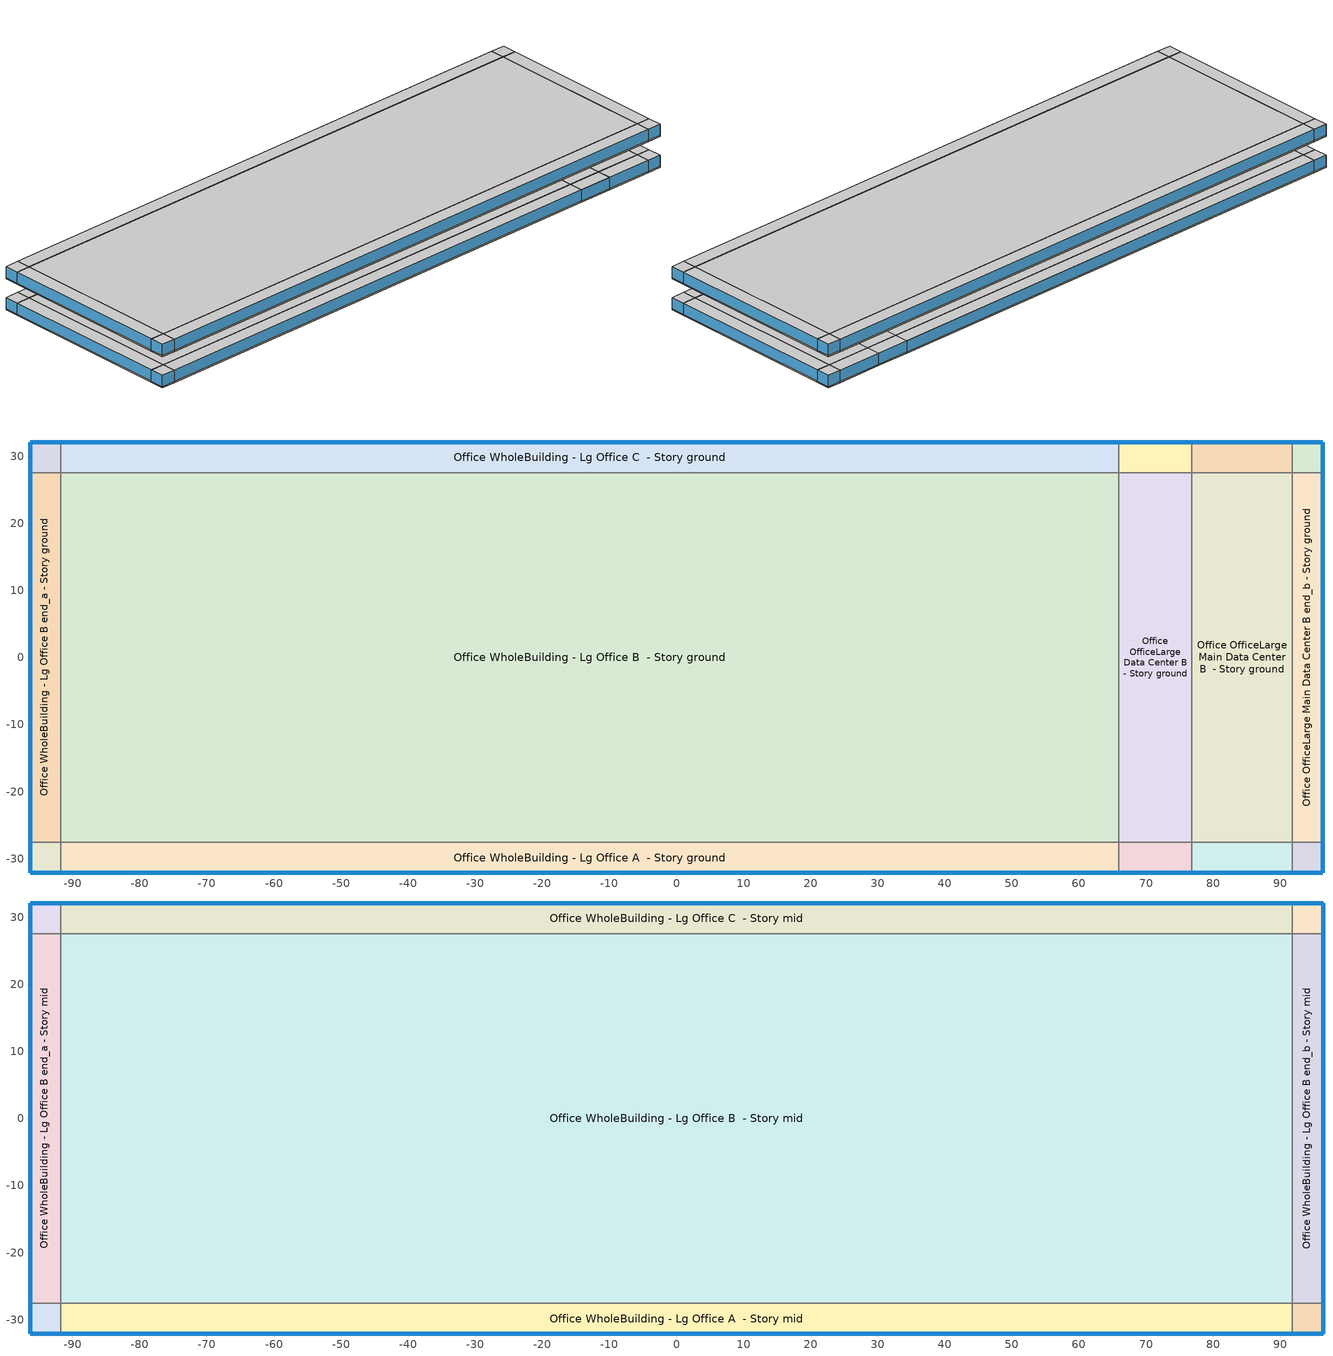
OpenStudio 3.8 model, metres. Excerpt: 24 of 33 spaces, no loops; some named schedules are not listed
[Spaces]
Office WholeBuilding - Lg Office A end_a - Story ground
 floor ground (Foundation F 1.26W/m*K Perim 9.14m Area 20.9m2): -96.39,-32.13 -96.39,-27.56 -91.81,-27.56 -91.81,-32.13 z0
 wall outside: -96.39,-27.56 -96.39,-32.13 -91.81,-32.13 z0:3.96
 wall to Office WholeBuilding - Lg Office B end_a - Story ground: -91.81,-27.56 -96.39,-27.56 z0:3.96
 wall to Office WholeBuilding - Lg Office A  - Story ground: -91.81,-32.13 -91.81,-27.56 z0:3.96
 window: -96.39,-27.58 -96.39,-32.1 / -96.36,-32.13 -91.84,-32.13 z0.41:3.94
 ceiling adiabatic (Typical Interior Ceiling): -91.81,-32.13 -91.81,-27.56 -96.39,-27.56 -96.39,-32.13 z3.96
Office WholeBuilding - Lg Office B end_a - Story ground
 floor ground (Foundation F 1.26W/m*K Perim 55.11m Area 251.98m2): -96.39,-27.56 -96.39,27.56 -91.81,27.56 -91.81,-27.56 z0
 wall outside: -96.39,27.56 -96.39,-27.56 z0:3.96
 wall to Office WholeBuilding - Lg Office C end_a - Story ground: -91.81,27.56 -96.39,27.56 z0:3.96
 wall to Office WholeBuilding - Lg Office B  - Story ground: -91.81,-27.56 -91.81,27.56 z0:3.96
 window: -96.39,27.53 -96.39,-27.53 z0.45:3.94
 ceiling adiabatic (Typical Interior Ceiling): -91.81,-27.56 -91.81,27.56 -96.39,27.56 -96.39,-27.56 z3.96
Office WholeBuilding - Lg Office C end_a - Story ground
 floor ground (Foundation F 1.26W/m*K Perim 9.14m Area 20.9m2): -96.39,27.56 -96.39,32.13 -91.81,32.13 -91.81,27.56 z0
 wall outside: -91.81,32.13 -96.39,32.13 -96.39,27.56 z0:3.96
 wall to Office WholeBuilding - Lg Office C  - Story ground: -91.81,27.56 -91.81,32.13 z0:3.96
 window: -96.39,32.1 -96.39,27.58 / -91.84,32.13 -96.36,32.13 z0.41:3.94
 ceiling adiabatic (Typical Interior Ceiling): -91.81,27.56 -91.81,32.13 -96.39,32.13 -96.39,27.56 z3.96
Office WholeBuilding - Lg Office A  - Story ground
 floor ground (Foundation F 1.26W/m*K Perim 157.78m Area 721.37m2): -91.81,-32.13 -91.81,-27.56 65.97,-27.56 65.97,-32.13 z0
 wall outside: -91.81,-32.13 65.97,-32.13 z0:3.96
 wall to Office WholeBuilding - Lg Office B  - Story ground: 65.97,-27.56 -91.81,-27.56 z0:3.96
 wall to Office OfficeLarge Data Center A  - Story ground: 65.97,-32.13 65.97,-27.56 z0:3.96
 window: -91.79,-32.13 65.94,-32.13 z0.45:3.94
 ceiling adiabatic (Typical Interior Ceiling): 65.97,-32.13 65.97,-27.56 -91.81,-27.56 -91.81,-32.13 z3.96
Office WholeBuilding - Lg Office B  - Story ground
 floor ground (Foundation F 1.26W/m*K Perim 0.0m Area 8695.86m2): -91.81,-27.56 -91.81,27.56 65.97,27.56 65.97,-27.56 z0
 wall to Office WholeBuilding - Lg Office C  - Story ground: 65.97,27.56 -91.81,27.56 z0:3.96
 wall to Office OfficeLarge Data Center B  - Story ground: 65.97,-27.56 65.97,27.56 z0:3.96
 ceiling adiabatic (Typical Interior Ceiling): 65.97,-27.56 65.97,27.56 -91.81,27.56 -91.81,-27.56 z3.96
Office WholeBuilding - Lg Office C  - Story ground
 floor ground (Foundation F 1.26W/m*K Perim 157.78m Area 721.37m2): -91.81,27.56 -91.81,32.13 65.97,32.13 65.97,27.56 z0
 wall outside: 65.97,32.13 -91.81,32.13 z0:3.96
 wall to Office OfficeLarge Data Center C  - Story ground: 65.97,27.56 65.97,32.13 z0:3.96
 window: 65.94,32.13 -91.79,32.13 z0.45:3.94
 ceiling adiabatic (Typical Interior Ceiling): 65.97,27.56 65.97,32.13 -91.81,32.13 -91.81,27.56 z3.96
Office OfficeLarge Data Center A  - Story ground
 floor ground (Foundation F 1.26W/m*K Perim 10.87m Area 49.71m2): 65.97,-32.13 65.97,-27.56 76.84,-27.56 76.84,-32.13 z0
 wall outside: 65.97,-32.13 76.84,-32.13 z0:3.96
 wall to Office OfficeLarge Data Center B  - Story ground: 76.84,-27.56 65.97,-27.56 z0:3.96
 wall to Office OfficeLarge Main Data Center A  - Story ground: 76.84,-32.13 76.84,-27.56 z0:3.96
 window: 65.99,-32.13 76.81,-32.13 z0.43:3.94
 ceiling adiabatic (Typical Interior Ceiling): 76.84,-32.13 76.84,-27.56 65.97,-27.56 65.97,-32.13 z3.96
Office OfficeLarge Data Center B  - Story ground
 floor ground (Foundation F 1.26W/m*K Perim 0.0m Area 599.21m2): 65.97,-27.56 65.97,27.56 76.84,27.56 76.84,-27.56 z0
 wall to Office OfficeLarge Data Center C  - Story ground: 76.84,27.56 65.97,27.56 z0:3.96
 wall to Office OfficeLarge Main Data Center B  - Story ground: 76.84,-27.56 76.84,27.56 z0:3.96
 ceiling adiabatic (Typical Interior Ceiling): 76.84,-27.56 76.84,27.56 65.97,27.56 65.97,-27.56 z3.96
Office OfficeLarge Data Center C  - Story ground
 floor ground (Foundation F 1.26W/m*K Perim 10.87m Area 49.71m2): 65.97,27.56 65.97,32.13 76.84,32.13 76.84,27.56 z0
 wall outside: 76.84,32.13 65.97,32.13 z0:3.96
 wall to Office OfficeLarge Main Data Center C  - Story ground: 76.84,27.56 76.84,32.13 z0:3.96
 window: 76.81,32.13 65.99,32.13 z0.43:3.94
 ceiling adiabatic (Typical Interior Ceiling): 76.84,27.56 76.84,32.13 65.97,32.13 65.97,27.56 z3.96
Office OfficeLarge Main Data Center A  - Story ground
 floor ground (Foundation F 1.26W/m*K Perim 14.98m Area 68.47m2): 76.84,-32.13 76.84,-27.56 91.81,-27.56 91.81,-32.13 z0
 wall outside: 76.84,-32.13 91.81,-32.13 z0:3.96
 wall to Office OfficeLarge Main Data Center B  - Story ground: 91.81,-27.56 76.84,-27.56 z0:3.96
 wall to Office OfficeLarge Main Data Center A end_b - Story ground: 91.81,-32.13 91.81,-27.56 z0:3.96
 window: 76.86,-32.13 91.79,-32.13 z0.44:3.94
 ceiling adiabatic (Typical Interior Ceiling): 91.81,-32.13 91.81,-27.56 76.84,-27.56 76.84,-32.13 z3.96
Office OfficeLarge Main Data Center B  - Story ground
 floor ground (Foundation F 1.26W/m*K Perim 0.0m Area 825.33m2): 76.84,-27.56 76.84,27.56 91.81,27.56 91.81,-27.56 z0
 wall to Office OfficeLarge Main Data Center C  - Story ground: 91.81,27.56 76.84,27.56 z0:3.96
 wall to Office OfficeLarge Main Data Center B end_b - Story ground: 91.81,-27.56 91.81,27.56 z0:3.96
 ceiling adiabatic (Typical Interior Ceiling): 91.81,-27.56 91.81,27.56 76.84,27.56 76.84,-27.56 z3.96
Office OfficeLarge Main Data Center C  - Story ground
 floor ground (Foundation F 1.26W/m*K Perim 14.98m Area 68.47m2): 76.84,27.56 76.84,32.13 91.81,32.13 91.81,27.56 z0
 wall outside: 91.81,32.13 76.84,32.13 z0:3.96
 wall to Office OfficeLarge Main Data Center C end_b - Story ground: 91.81,27.56 91.81,32.13 z0:3.96
 window: 91.79,32.13 76.86,32.13 z0.44:3.94
 ceiling adiabatic (Typical Interior Ceiling): 91.81,27.56 91.81,32.13 76.84,32.13 76.84,27.56 z3.96
Office OfficeLarge Main Data Center A end_b - Story ground
 floor ground (Foundation F 1.26W/m*K Perim 9.14m Area 20.9m2): 91.81,-32.13 91.81,-27.56 96.39,-27.56 96.39,-32.13 z0
 wall outside: 91.81,-32.13 96.39,-32.13 96.39,-27.56 z0:3.96
 wall to Office OfficeLarge Main Data Center B end_b - Story ground: 96.39,-27.56 91.81,-27.56 z0:3.96
 window: 91.84,-32.13 96.36,-32.13 / 96.39,-32.1 96.39,-27.58 z0.41:3.94
 ceiling adiabatic (Typical Interior Ceiling): 96.39,-32.13 96.39,-27.56 91.81,-27.56 91.81,-32.13 z3.96
Office OfficeLarge Main Data Center B end_b - Story ground
 floor ground (Foundation F 1.26W/m*K Perim 55.11m Area 251.98m2): 91.81,-27.56 91.81,27.56 96.39,27.56 96.39,-27.56 z0
 wall outside: 96.39,-27.56 96.39,27.56 z0:3.96
 wall to Office OfficeLarge Main Data Center C end_b - Story ground: 96.39,27.56 91.81,27.56 z0:3.96
 window: 96.39,-27.53 96.39,27.53 z0.45:3.94
 ceiling adiabatic (Typical Interior Ceiling): 96.39,-27.56 96.39,27.56 91.81,27.56 91.81,-27.56 z3.96
Office OfficeLarge Main Data Center C end_b - Story ground
 floor ground (Foundation F 1.26W/m*K Perim 9.14m Area 20.9m2): 91.81,27.56 91.81,32.13 96.39,32.13 96.39,27.56 z0
 wall outside: 96.39,27.56 96.39,32.13 91.81,32.13 z0:3.96
 window: 96.36,32.13 91.84,32.13 / 96.39,27.58 96.39,32.1 z0.41:3.94
 ceiling adiabatic (Typical Interior Ceiling): 96.39,27.56 96.39,32.13 91.81,32.13 91.81,27.56 z3.96
Office WholeBuilding - Lg Office A end_a - Story mid
 floor adiabatic (Typical Interior Floor): -96.39,-32.13 -96.39,-27.56 -91.81,-27.56 -91.81,-32.13 z9.91
 wall outside: -96.39,-27.56 -96.39,-32.13 -91.81,-32.13 z9.91:13.87
 wall to Office WholeBuilding - Lg Office B end_a - Story mid: -91.81,-27.56 -96.39,-27.56 z9.91:13.87
 wall to Office WholeBuilding - Lg Office A  - Story mid: -91.81,-32.13 -91.81,-27.56 z9.91:13.87
 window: -96.39,-27.58 -96.39,-32.1 / -96.36,-32.13 -91.84,-32.13 z10.32:13.84
 ceiling adiabatic (Typical Interior Ceiling): -91.81,-32.13 -91.81,-27.56 -96.39,-27.56 -96.39,-32.13 z13.87
Office WholeBuilding - Lg Office B end_a - Story mid
 floor adiabatic (Typical Interior Floor): -96.39,-27.56 -96.39,27.56 -91.81,27.56 -91.81,-27.56 z9.91
 wall outside: -96.39,27.56 -96.39,-27.56 z9.91:13.87
 wall to Office WholeBuilding - Lg Office C end_a - Story mid: -91.81,27.56 -96.39,27.56 z9.91:13.87
 wall to Office WholeBuilding - Lg Office B  - Story mid: -91.81,-27.56 -91.81,27.56 z9.91:13.87
 window: -96.39,27.53 -96.39,-27.53 z10.35:13.84
 ceiling adiabatic (Typical Interior Ceiling): -91.81,-27.56 -91.81,27.56 -96.39,27.56 -96.39,-27.56 z13.87
Office WholeBuilding - Lg Office C end_a - Story mid
 floor adiabatic (Typical Interior Floor): -96.39,27.56 -96.39,32.13 -91.81,32.13 -91.81,27.56 z9.91
 wall outside: -91.81,32.13 -96.39,32.13 -96.39,27.56 z9.91:13.87
 wall to Office WholeBuilding - Lg Office C  - Story mid: -91.81,27.56 -91.81,32.13 z9.91:13.87
 window: -96.39,32.1 -96.39,27.58 / -91.84,32.13 -96.36,32.13 z10.32:13.84
 ceiling adiabatic (Typical Interior Ceiling): -91.81,27.56 -91.81,32.13 -96.39,32.13 -96.39,27.56 z13.87
Office WholeBuilding - Lg Office A  - Story mid
 floor adiabatic (Typical Interior Floor): -91.81,-32.13 -91.81,-27.56 91.81,-27.56 91.81,-32.13 z9.91
 wall outside: -91.81,-32.13 91.81,-32.13 z9.91:13.87
 wall to Office WholeBuilding - Lg Office B  - Story mid: 91.81,-27.56 -91.81,-27.56 z9.91:13.87
 wall to Office WholeBuilding - Lg Office A end_b - Story mid: 91.81,-32.13 91.81,-27.56 z9.91:13.87
 window: -91.79,-32.13 91.79,-32.13 z10.36:13.84
 ceiling adiabatic (Typical Interior Ceiling): 91.81,-32.13 91.81,-27.56 -91.81,-27.56 -91.81,-32.13 z13.87
Office WholeBuilding - Lg Office B  - Story mid
 floor adiabatic (Typical Interior Floor): -91.81,-27.56 -91.81,27.56 91.81,27.56 91.81,-27.56 z9.91
 wall to Office WholeBuilding - Lg Office C  - Story mid: 91.81,27.56 -91.81,27.56 z9.91:13.87
 wall to Office WholeBuilding - Lg Office B end_b - Story mid: 91.81,-27.56 91.81,27.56 z9.91:13.87
 ceiling adiabatic (Typical Interior Ceiling): 91.81,-27.56 91.81,27.56 -91.81,27.56 -91.81,-27.56 z13.87
Office WholeBuilding - Lg Office C  - Story mid
 floor adiabatic (Typical Interior Floor): -91.81,27.56 -91.81,32.13 91.81,32.13 91.81,27.56 z9.91
 wall outside: 91.81,32.13 -91.81,32.13 z9.91:13.87
 wall to Office WholeBuilding - Lg Office C end_b - Story mid: 91.81,27.56 91.81,32.13 z9.91:13.87
 window: 91.79,32.13 -91.79,32.13 z10.36:13.84
 ceiling adiabatic (Typical Interior Ceiling): 91.81,27.56 91.81,32.13 -91.81,32.13 -91.81,27.56 z13.87
Office WholeBuilding - Lg Office A end_b - Story mid
 floor adiabatic (Typical Interior Floor): 91.81,-32.13 91.81,-27.56 96.39,-27.56 96.39,-32.13 z9.91
 wall outside: 91.81,-32.13 96.39,-32.13 96.39,-27.56 z9.91:13.87
 wall to Office WholeBuilding - Lg Office B end_b - Story mid: 96.39,-27.56 91.81,-27.56 z9.91:13.87
 window: 91.84,-32.13 96.36,-32.13 / 96.39,-32.1 96.39,-27.58 z10.32:13.84
 ceiling adiabatic (Typical Interior Ceiling): 96.39,-32.13 96.39,-27.56 91.81,-27.56 91.81,-32.13 z13.87
Office WholeBuilding - Lg Office B end_b - Story mid
 floor adiabatic (Typical Interior Floor): 91.81,-27.56 91.81,27.56 96.39,27.56 96.39,-27.56 z9.91
 wall outside: 96.39,-27.56 96.39,27.56 z9.91:13.87
 wall to Office WholeBuilding - Lg Office C end_b - Story mid: 96.39,27.56 91.81,27.56 z9.91:13.87
 window: 96.39,-27.53 96.39,27.53 z10.35:13.84
 ceiling adiabatic (Typical Interior Ceiling): 96.39,-27.56 96.39,27.56 91.81,27.56 91.81,-27.56 z13.87
Office WholeBuilding - Lg Office C end_b - Story mid
 floor adiabatic (Typical Interior Floor): 91.81,27.56 91.81,32.13 96.39,32.13 96.39,27.56 z9.91
 wall outside: 96.39,27.56 96.39,32.13 91.81,32.13 z9.91:13.87
 window: 96.36,32.13 91.84,32.13 / 96.39,27.58 96.39,32.1 z10.32:13.84
 ceiling adiabatic (Typical Interior Ceiling): 96.39,27.56 96.39,32.13 91.81,32.13 91.81,27.56 z13.87
[Building]
ComStock DOE Ref Pre-1980|LargeOffice: North Axis {deg}=135; Default Construction Set=ComStock DOE Ref Pre-1980 - Office - ASHRAE 169-2013-4A; Default Schedule Set=Building Default Schedule Set; Standards Building Type=Office
[Site]
Rogers Muni Carter F_AR_USA: Latitude {deg}=36.37; Longitude {deg}=-94.1; Time Zone {hr}=-6; Elevation {m}=412; Terrain=City
[Site:WaterMainsTemperature]
Calculation Method=Correlation; Annual Average Outdoor Air Temperature {C}=14.5933; Maximum Difference In Monthly Average Outdoor Air Temperatures {deltaC}=25.06
[SizingPeriod:DesignDay] Barometric Pressure {Pa}=96472; Rain Indicator=No; Snow Indicator=No; Day of Month=21; Daylight Saving Time Indicator=No; Humidity Condition Type=Wetbulb; Dry-Bulb Temperature Range Modifier Type=DefaultMultipliers
Name | Maximum Dry-Bulb Temperature {C} | Daily Dry-Bulb Temperature Range {deltaC} | Wind Speed {m/s} | Wind Direction {deg} | Month | Day Type | Wetbulb or DewPoint at Maximum Dry-Bulb {C} | Solar Model Indicator | ASHRAE Clear Sky Optical Depth for Beam Irradiance | ASHRAE Clear Sky Optical Depth for Diffuse Irradiance | Sky Clearness
Rogers Muni Carter F Ann Clg .4% Condns DB=>MWB 1 | 34.1 | 9.8 | 3.9 | 220 | 7 | SummerDesignDay | 23.1 | ASHRAETau | 0.398 | 2.312
Rogers Muni Carter F Ann Clg .4% Condns WB=>MDB 1 | 31.2 | 9.8 | 3.9 | 220 | 7 | SummerDesignDay | 25.1 | ASHRAETau | 0.398 | 2.312
Rogers Muni Carter F Ann Htg 99.6% Condns DB 1 | -12.2 | 0 | 3 | 300 | 1 | WinterDesignDay | -12.2 | ASHRAEClearSky |  |  | 0
Rogers Muni Carter F August .4% Condns DB=>MCWB 1 | 37.2 | 10.6 | 3.9 | 220 | 8 | SummerDesignDay | 22.9 | ASHRAETau | 0.397 | 2.332
[ClimateZones]
Climate Zone Institution Name 1=ASHRAE; Climate Zone Document Name 1=ANSI/ASHRAE Standard 169; Climate Zone Document Year 1=2006; Climate Zone Value 1=ASHRAE 169-2013-4A
[Site:GroundTemperature:FCfactorMethod]
January Ground Temperature {C}=14.98; February Ground Temperature {C}=5.53; March Ground Temperature {C}=4.56; April Ground Temperature {C}=1.15; May Ground Temperature {C}=5.33; June Ground Temperature {C}=10.17; July Ground Temperature {C}=11.18; August Ground Temperature {C}=22.85; September Ground Temperature {C}=26.21; October Ground Temperature {C}=26.2; November Ground Temperature {C}=24.59; December Ground Temperature {C}=22.37
[Construction:FfactorGroundFloor] F-Factor {W/m-K}=1.26344
Name | Area {m2} | PerimeterExposed {m}
Foundation F 1.26W/m*K Perim 10.87m Area 49.71m2 | 49.7085 | 10.8724
Foundation F 1.26W/m*K Perim 55.11m Area 251.98m2 | 251.979 | 55.1135
Foundation F 1.26W/m*K Perim 0.0m Area 599.21m2 | 599.214 | 0
Foundation F 1.26W/m*K Perim 14.98m Area 68.47m2 | 68.4663 | 14.9751
Foundation F 1.26W/m*K Perim 9.14m Area 20.9m2 | 20.9032 | 9.144
Foundation F 1.26W/m*K Perim 157.78m Area 721.37m2 | 721.375 | 157.781
Foundation F 1.26W/m*K Perim 0.0m Area 825.33m2 | 825.331 | 0
Foundation F 1.26W/m*K Perim 0.0m Area 8695.86m2 | 8695.86 | 0
[DefaultConstructionSet]
ComStock DOE Ref Pre-1980 - Office - ASHRAE 169-2013-4A: Default Exterior Surface Constructions=Default Surface Constructions 1; Default Interior Surface Constructions=Default Surface Constructions 2; Default Ground Contact Surface Constructions=Default Surface Constructions 3; Default Exterior SubSurface Constructions=Default Sub Surface Constructions 1; Default Interior SubSurface Constructions=Default Sub Surface Constructions 2; Interior Partition Construction=Typical Interior Partition
[DefaultSurfaceConstructions]
Name | Floor Construction | Wall Construction | Roof Ceiling Construction
Default Surface Constructions 1 | Typical Insulated Exterior Mass Floor | Typical Insulated Steel Framed Exterior Wall R-5.62 | Typical IEAD Roof R-11.63
Default Surface Constructions 2 | Typical Interior Floor | Typical Interior Wall | Typical Interior Ceiling
Default Surface Constructions 3 | Typical Insulated Carpeted 6in Slab Floor | Typical Insulated Basement Mass Wall
[Construction]
Typical Insulated Exterior Mass Floor: 4 in. Normalweight Concrete Floor, Typical Carpet Pad
Typical IEAD Roof R-11.63: Roof Membrane, Typical Insulation R-10.51, Metal Roof Surface
Typical Interior Floor: 100mm Normalweight concrete floor, CP02 CARPET PAD
Typical Interior Wall: G01 13mm gypsum board, G01 13mm gypsum board
Typical Interior Ceiling: CP02 CARPET PAD, 100mm Normalweight concrete floor
Typical Insulated Carpeted 6in Slab Floor: 6 in. Normalweight Concrete Floor, Typical Carpet Pad
Typical Insulated Basement Mass Wall: 8 in. Concrete Block Basement Wall
Simple Glazing U 1.22 SHGC 0.54: Simple Glazing U 1.22 SHGC 0.54
Typical Insulated Metal Door: F08 Metal surface, Typical Insulation R-3.44
U 0.88 SHGC 0.16 Sgl Ref-A-L Clr 6mm: REF A CLEAR LO 6MM
Typical Overhead Door: Typical Insulation R-3.44
Typical Interior Window: Clear 3mm
Typical Interior Door; Typical Interior Partition: G05 25mm wood
Typical Insulated Steel Framed Exterior Wall R-5.62: 25mm Stucco, 5/8 in. Gypsum Board, Typical Insulation R-3.44, 5/8 in. Gypsum Board
InteriorFurnishings: Std Wood 6inch
[Material] Thermal Absorptance=0.9
Name | Roughness | Thickness {m} | Conductivity {W/m-K} | Density {kg/m3} | Specific Heat {J/kg-K} | Solar Absorptance | Visible Absorptance
4 in. Normalweight Concrete Floor | MediumRough | 0.1016 | 2.31 | 2322 | 832 | 0.7 | 0.7
Roof Membrane | VeryRough | 0.0095 | 0.16 | 1121.29 | 1460 | 0.7 | 0.7
Metal Roof Surface; F08 Metal surface | Smooth | 0.0008 | 45.28 | 7824 | 500 | 0.7 | 0.7
100mm Normalweight concrete floor | MediumRough | 0.1016 | 2.31045 | 2322 | 832.557 | 0.7 | 0.7
G01 13mm gypsum board | Smooth | 0.0127 | 0.160031 | 800.001 | 1090.73 | 0.7 | 0.5
6 in. Normalweight Concrete Floor | MediumRough | 0.1524 | 2.31 | 2322 | 832 | 0.7 | 0.7
8 in. Concrete Block Basement Wall | MediumRough | 0.2032 | 1.326 | 1842 | 912 | 0.7 | 0.7
G05 25mm wood | MediumSmooth | 0.0254 | 0.15 | 608 | 1630 | 0.5 | 0.5
25mm Stucco | Smooth | 0.0254 | 0.72 | 1856 | 840 | 0.7 | 0.7
5/8 in. Gypsum Board | MediumSmooth | 0.0159 | 0.16 | 800 | 1090 | 0.7 | 0.7
Std Wood 6inch | MediumSmooth | 0.15 | 0.12 | 540 | 1210 | 0.7 | 0.7
[Material:NoMass] Roughness=Smooth; Thermal Absorptance=0.9; Solar Absorptance=0.7
Name | Thermal Resistance {m2-K/W} | Visible Absorptance
Typical Carpet Pad; CP02 CARPET PAD | 0.21648 | 0.8
Typical Insulation R-10.51 | 1.85103 | 0.7
Typical Insulation R-3.44 | 0.605662 | 0.7
[DefaultSubSurfaceConstructions]
Name | Fixed Window Construction | Operable Window Construction | Door Construction | Glass Door Construction | Overhead Door Construction | Tubular Daylight Dome Construction | Tubular Daylight Diffuser Construction
Default Sub Surface Constructions 1 | Simple Glazing U 1.22 SHGC 0.54 | Simple Glazing U 1.22 SHGC 0.54 | Typical Insulated Metal Door | U 0.88 SHGC 0.16 Sgl Ref-A-L Clr 6mm | Typical Overhead Door | Typical Interior Window | Typical Interior Window
Default Sub Surface Constructions 2 | Typical Interior Window | Typical Interior Window | Typical Interior Door
[WindowMaterial:SimpleGlazingSystem]
Simple Glazing U 1.22 SHGC 0.54: U-Factor {W/m2-K}=6.92748; Solar Heat Gain Coefficient=0.54; Visible Transmittance=0.81
[WindowMaterial:Glazing] Optical Data Type=SpectralAverage; Infrared Transmittance at Normal Incidence=0; Front Side Infrared Hemispherical Emissivity=0.84; Conductivity {W/m-K}=0.9; Dirt Correction Factor for Solar and Visible Transmittance=1; Solar Diffusing=No
Name | Thickness {m} | Solar Transmittance at Normal Incidence | Front Side Solar Reflectance at Normal Incidence | Back Side Solar Reflectance at Normal Incidence | Visible Transmittance at Normal Incidence | Front Side Visible Reflectance at Normal Incidence | Back Side Visible Reflectance at Normal Incidence | Back Side Infrared Hemispherical Emissivity
REF A CLEAR LO 6MM | 0.006 | 0.066 | 0.341 | 0.493 | 0.08 | 0.41 | 0.37 | 0.4
Clear 3mm | 0.003 | 0.837 | 0.075 | 0.075 | 0.898 | 0.081 | 0.081 | 0.84
[SpaceType] Standards Building Type=Office
Name | Default Schedule Set | Design Specification Outdoor Air Object | Standards Space Type
Office OfficeLarge Data Center - ComStock DOE Ref Pre-1980 | Office OfficeLarge Data Center Schedule Set | Office OfficeLarge Data Center Ventilation | OfficeLarge Data Center
Office OfficeLarge Main Data Center - ComStock DOE Ref Pre-1980 | Office OfficeLarge Main Data Center Schedule Set | Office OfficeLarge Main Data Center Ventilation | OfficeLarge Main Data Center
Office WholeBuilding - Lg Office - ComStock DOE Ref Pre-1980 | Office WholeBuilding - Lg Office Schedule Set | Office WholeBuilding - Lg Office Ventilation | WholeBuilding - Lg Office
[BuildingStory] Nominal Floor to Floor Height {m}=3.9624
Name | Nominal Z Coordinate {m}
Story ground | 0
Story mid | 9.906
[Space]
Name | Space Type | Building Story | Thermal Zone
Office WholeBuilding - Lg Office A end_a - Story ground | Office WholeBuilding - Lg Office - ComStock DOE Ref Pre-1980 | Story ground | Zone Office WholeBuilding - Lg Office A end_a - Story ground
Office WholeBuilding - Lg Office B end_a - Story ground | Office WholeBuilding - Lg Office - ComStock DOE Ref Pre-1980 | Story ground | Zone Office WholeBuilding - Lg Office B end_a - Story ground
Office WholeBuilding - Lg Office C end_a - Story ground | Office WholeBuilding - Lg Office - ComStock DOE Ref Pre-1980 | Story ground | Zone Office WholeBuilding - Lg Office C end_a - Story ground
Office WholeBuilding - Lg Office A  - Story ground | Office WholeBuilding - Lg Office - ComStock DOE Ref Pre-1980 | Story ground | Zone Office WholeBuilding - Lg Office A  - Story ground
Office WholeBuilding - Lg Office B  - Story ground | Office WholeBuilding - Lg Office - ComStock DOE Ref Pre-1980 | Story ground | Zone Office WholeBuilding - Lg Office B  - Story ground
Office WholeBuilding - Lg Office C  - Story ground | Office WholeBuilding - Lg Office - ComStock DOE Ref Pre-1980 | Story ground | Zone Office WholeBuilding - Lg Office C  - Story ground
Office OfficeLarge Data Center A  - Story ground | Office OfficeLarge Data Center - ComStock DOE Ref Pre-1980 | Story ground | Zone Office OfficeLarge Data Center A  - Story ground
Office OfficeLarge Data Center B  - Story ground | Office OfficeLarge Data Center - ComStock DOE Ref Pre-1980 | Story ground | Zone Office OfficeLarge Data Center B  - Story ground
Office OfficeLarge Data Center C  - Story ground | Office OfficeLarge Data Center - ComStock DOE Ref Pre-1980 | Story ground | Zone Office OfficeLarge Data Center C  - Story ground
Office OfficeLarge Main Data Center A  - Story ground | Office OfficeLarge Main Data Center - ComStock DOE Ref Pre-1980 | Story ground | Zone Office OfficeLarge Main Data Center A  - Story ground
Office OfficeLarge Main Data Center B  - Story ground | Office OfficeLarge Main Data Center - ComStock DOE Ref Pre-1980 | Story ground | Zone Office OfficeLarge Main Data Center B  - Story ground
Office OfficeLarge Main Data Center C  - Story ground | Office OfficeLarge Main Data Center - ComStock DOE Ref Pre-1980 | Story ground | Zone Office OfficeLarge Main Data Center C  - Story ground
Office OfficeLarge Main Data Center A end_b - Story ground | Office OfficeLarge Main Data Center - ComStock DOE Ref Pre-1980 | Story ground | Zone Office OfficeLarge Main Data Center A end_b - Story ground
Office OfficeLarge Main Data Center B end_b - Story ground | Office OfficeLarge Main Data Center - ComStock DOE Ref Pre-1980 | Story ground | Zone Office OfficeLarge Main Data Center B end_b - Story ground
Office OfficeLarge Main Data Center C end_b - Story ground | Office OfficeLarge Main Data Center - ComStock DOE Ref Pre-1980 | Story ground | Zone Office OfficeLarge Main Data Center C end_b - Story ground
Office WholeBuilding - Lg Office A end_a - Story mid | Office WholeBuilding - Lg Office - ComStock DOE Ref Pre-1980 | Story mid | Zone Office WholeBuilding - Lg Office A end_a - Story mid
Office WholeBuilding - Lg Office B end_a - Story mid | Office WholeBuilding - Lg Office - ComStock DOE Ref Pre-1980 | Story mid | Zone Office WholeBuilding - Lg Office B end_a - Story mid
Office WholeBuilding - Lg Office C end_a - Story mid | Office WholeBuilding - Lg Office - ComStock DOE Ref Pre-1980 | Story mid | Zone Office WholeBuilding - Lg Office C end_a - Story mid
Office WholeBuilding - Lg Office A  - Story mid | Office WholeBuilding - Lg Office - ComStock DOE Ref Pre-1980 | Story mid | Zone Office WholeBuilding - Lg Office A  - Story mid
Office WholeBuilding - Lg Office B  - Story mid | Office WholeBuilding - Lg Office - ComStock DOE Ref Pre-1980 | Story mid | Zone Office WholeBuilding - Lg Office B  - Story mid
Office WholeBuilding - Lg Office C  - Story mid | Office WholeBuilding - Lg Office - ComStock DOE Ref Pre-1980 | Story mid | Zone Office WholeBuilding - Lg Office C  - Story mid
Office WholeBuilding - Lg Office A end_b - Story mid | Office WholeBuilding - Lg Office - ComStock DOE Ref Pre-1980 | Story mid | Zone Office WholeBuilding - Lg Office A end_b - Story mid
Office WholeBuilding - Lg Office B end_b - Story mid | Office WholeBuilding - Lg Office - ComStock DOE Ref Pre-1980 | Story mid | Zone Office WholeBuilding - Lg Office B end_b - Story mid
Office WholeBuilding - Lg Office C end_b - Story mid | Office WholeBuilding - Lg Office - ComStock DOE Ref Pre-1980 | Story mid | Zone Office WholeBuilding - Lg Office C end_b - Story mid
[ThermalZone] Use Ideal Air Loads=No
Name | Multiplier | Thermostat
Zone Office WholeBuilding - Lg Office A end_a - Story ground | 1 | Office WholeBuilding - Lg Office - ComStock DOE Ref Pre-1980 Thermostat 3
Zone Office WholeBuilding - Lg Office B end_a - Story ground | 1 | Office WholeBuilding - Lg Office - ComStock DOE Ref Pre-1980 Thermostat 11
Zone Office WholeBuilding - Lg Office C end_a - Story ground | 1 | Office WholeBuilding - Lg Office - ComStock DOE Ref Pre-1980 Thermostat 19
Zone Office WholeBuilding - Lg Office A  - Story ground | 1 | Office WholeBuilding - Lg Office - ComStock DOE Ref Pre-1980 Thermostat
Zone Office WholeBuilding - Lg Office B  - Story ground | 1 | Office WholeBuilding - Lg Office - ComStock DOE Ref Pre-1980 Thermostat 8
Zone Office WholeBuilding - Lg Office C  - Story ground | 1 | Office WholeBuilding - Lg Office - ComStock DOE Ref Pre-1980 Thermostat 16
Zone Office OfficeLarge Data Center A  - Story ground | 1 | Office OfficeLarge Data Center - ComStock DOE Ref Pre-1980 Thermostat
Zone Office OfficeLarge Data Center B  - Story ground | 1 | Office OfficeLarge Data Center - ComStock DOE Ref Pre-1980 Thermostat 1
Zone Office OfficeLarge Data Center C  - Story ground | 1 | Office OfficeLarge Data Center - ComStock DOE Ref Pre-1980 Thermostat 2
Zone Office OfficeLarge Main Data Center A  - Story ground | 1 | Office OfficeLarge Main Data Center - ComStock DOE Ref Pre-1980 Thermostat
Zone Office OfficeLarge Main Data Center B  - Story ground | 1 | Office OfficeLarge Main Data Center - ComStock DOE Ref Pre-1980 Thermostat 2
Zone Office OfficeLarge Main Data Center C  - Story ground | 1 | Office OfficeLarge Main Data Center - ComStock DOE Ref Pre-1980 Thermostat 4
Zone Office OfficeLarge Main Data Center A end_b - Story ground | 1 | Office OfficeLarge Main Data Center - ComStock DOE Ref Pre-1980 Thermostat 1
Zone Office OfficeLarge Main Data Center B end_b - Story ground | 1 | Office OfficeLarge Main Data Center - ComStock DOE Ref Pre-1980 Thermostat 3
Zone Office OfficeLarge Main Data Center C end_b - Story ground | 1 | Office OfficeLarge Main Data Center - ComStock DOE Ref Pre-1980 Thermostat 5
Zone Office WholeBuilding - Lg Office A end_a - Story mid | 4 | Office WholeBuilding - Lg Office - ComStock DOE Ref Pre-1980 Thermostat 4
Zone Office WholeBuilding - Lg Office B end_a - Story mid | 4 | Office WholeBuilding - Lg Office - ComStock DOE Ref Pre-1980 Thermostat 12
Zone Office WholeBuilding - Lg Office C end_a - Story mid | 4 | Office WholeBuilding - Lg Office - ComStock DOE Ref Pre-1980 Thermostat 20
Zone Office WholeBuilding - Lg Office A  - Story mid | 4 | Office WholeBuilding - Lg Office - ComStock DOE Ref Pre-1980 Thermostat 1
Zone Office WholeBuilding - Lg Office B  - Story mid | 4 | Office WholeBuilding - Lg Office - ComStock DOE Ref Pre-1980 Thermostat 9
Zone Office WholeBuilding - Lg Office C  - Story mid | 4 | Office WholeBuilding - Lg Office - ComStock DOE Ref Pre-1980 Thermostat 17
Zone Office WholeBuilding - Lg Office A end_b - Story mid | 4 | Office WholeBuilding - Lg Office - ComStock DOE Ref Pre-1980 Thermostat 6
Zone Office WholeBuilding - Lg Office B end_b - Story mid | 4 | Office WholeBuilding - Lg Office - ComStock DOE Ref Pre-1980 Thermostat 14
Zone Office WholeBuilding - Lg Office C end_b - Story mid | 4 | Office WholeBuilding - Lg Office - ComStock DOE Ref Pre-1980 Thermostat 22
[Lights:Definition] Design Level Calculation Method=Watts/Area; Fraction Visible=0.2; Return Air Fraction=0
Name | Watts per Space Floor Area {W/m2} | Fraction Radiant
Office OfficeLarge Main Data Center - ComStock DOE Ref Pre-1980 General Lights Definition; Office OfficeLarge Data Center - ComStock DOE Ref Pre-1980 General Lights Definition | 4.6155 | 0.365
Office WholeBuilding - Lg Office - ComStock DOE Ref Pre-1980 General Lights Definition | 4.61388 | 0.365
Office WholeBuilding - Lg Office - ComStock DOE Ref Pre-1980 Wall Wash Lights Definition | 1.07152 | 0.165
[ElectricEquipment:Definition] Fraction Latent=0
Name | Design Level Calculation Method | Watts per Space Floor Area {W/m2} | Fraction Radiant | Fraction Lost | Design Level {W}
Office OfficeLarge Data Center Elec Equip Definition | Watts/Area | 215.278 | 0.5 | 0
Office OfficeLarge Main Data Center Elec Equip Definition | Watts/Area | 484.376 | 0.5 | 0
Office WholeBuilding - Lg Office Elec Equip Definition | Watts/Area | 8.07293 | 0.5 | 0
Elevator Lift Motor | EquipmentLevel |  | 0 | 1 | 18537
[ElectricEquipment]
Name | Electric Equipment Definition | Space or SpaceType | Schedule | Multiplier
Office OfficeLarge Data Center Elec Equip | Office OfficeLarge Data Center Elec Equip Definition | Office OfficeLarge Data Center - ComStock DOE Ref Pre-1980 | OfficeLarge ALWAYS_ON BPR Adjusted
Office OfficeLarge Main Data Center Elec Equip | Office OfficeLarge Main Data Center Elec Equip Definition | Office OfficeLarge Main Data Center - ComStock DOE Ref Pre-1980 | OfficeLarge ALWAYS_ON BPR Adjusted
Office WholeBuilding - Lg Office Elec Equip | Office WholeBuilding - Lg Office Elec Equip Definition | Office WholeBuilding - Lg Office - ComStock DOE Ref Pre-1980 | Office BLDG_EQUIP_EndUseData BPR Adjusted
20 Elevator Lift Motors | Elevator Lift Motor | Office WholeBuilding - Lg Office B  - Story ground | Elevator Schedule 1 | 20
[DesignSpecification:OutdoorAir]
Name | Outdoor Air Flow per Person {m3/s-person} | Outdoor Air Flow per Floor Area {m3/s-m2} | Outdoor Air Flow Air Changes per Hour {1/hr} | Outdoor Air Method
Office OfficeLarge Data Center Ventilation; Office OfficeLarge Main Data Center Ventilation | 0 | 0 | 0
Office WholeBuilding - Lg Office Ventilation | 0.00943895 |  |  | Sum
[DefaultScheduleSet]
Office OfficeLarge Data Center Schedule Set; Office OfficeLarge Main Data Center Schedule Set: Lighting Schedule=OfficeLarge BLDG_LIGHT_SCH; Electric Equipment Schedule=OfficeLarge ALWAYS_ON
Office WholeBuilding - Lg Office Schedule Set: Lighting Schedule=Office BLDG_LIGHT_EndUseData; Electric Equipment Schedule=Office BLDG_EQUIP_EndUseData; Number of People Schedule=Large Office Bldg Occ; People Activity Level Schedule=Large Office Activity; Infiltration Schedule=Large Office Infil Quarter On
Building Default Schedule Set: Hours of Operation Schedule=Building Hours of Operation NonResidential
[People:Definition]
Office WholeBuilding - Lg Office People Definition: Number of People Calculation Method=People/Area; People per Space Floor Area {person/m2}=0.0538196; Fraction Radiant=0.3
[People]
Office WholeBuilding - Lg Office People: People Definition=Office WholeBuilding - Lg Office People Definition; Space or SpaceType=Office WholeBuilding - Lg Office - ComStock DOE Ref Pre-1980; Work Efficiency Schedule=Work Efficiency Schedule; Clothing Insulation Schedule=Clothing Schedule; Air Velocity Schedule=Air Velocity Schedule; Multiplier=1
[Exterior:Lights:Definition]
Name | Design Level {W}
Parking Areas and Drives Def (W/ft^2) | 0.0414577
Building Facades Def (W/ft^2) | 0.2
Main Entries Def (W/ft) | 30
Other Doors Def (W/ft) | 20
[Exterior:Lights] Schedule=Always On Discrete; Control Option=AstronomicalClock
Name | Exterior Lights Definition | Multiplier
Parking Areas and Drives | Parking Areas and Drives Def (W/ft^2) | 522581
Building Facades | Building Facades Def (W/ft^2) | 21925.1
Main Entries | Main Entries Def (W/ft) | 106.667
Other Doors | Other Doors Def (W/ft) | 160
[ThermostatSetpoint:DualSetpoint]
Name | Heating Setpoint Temperature Schedule | Cooling Setpoint Temperature Schedule
Office OfficeLarge Data Center - ComStock DOE Ref Pre-1980 Thermostat; Office OfficeLarge Data Center - ComStock DOE Ref Pre-1980 Thermostat 1; Office OfficeLarge Data Center - ComStock DOE Ref Pre-1980 Thermostat 2; Office OfficeLarge Main Data Center - ComStock DOE Ref Pre-1980 Thermostat; Office OfficeLarge Main Data Center - ComStock DOE Ref Pre-1980 Thermostat 1; Office OfficeLarge Main Data Center - ComStock DOE Ref Pre-1980 Thermostat 2; Office OfficeLarge Main Data Center - ComStock DOE Ref Pre-1980 Thermostat 3; Office OfficeLarge Main Data Center - ComStock DOE Ref Pre-1980 Thermostat 4; Office OfficeLarge Main Data Center - ComStock DOE Ref Pre-1980 Thermostat 5 | OfficeLarge HTGSETP_DC_SCH | OfficeLarge CLGSETP_DC_SCH
Office WholeBuilding - Lg Office - ComStock DOE Ref Pre-1980 Thermostat; Office WholeBuilding - Lg Office - ComStock DOE Ref Pre-1980 Thermostat 1; Office WholeBuilding - Lg Office - ComStock DOE Ref Pre-1980 Thermostat 3; Office WholeBuilding - Lg Office - ComStock DOE Ref Pre-1980 Thermostat 4; Office WholeBuilding - Lg Office - ComStock DOE Ref Pre-1980 Thermostat 6; Office WholeBuilding - Lg Office - ComStock DOE Ref Pre-1980 Thermostat 8; Office WholeBuilding - Lg Office - ComStock DOE Ref Pre-1980 Thermostat 9; Office WholeBuilding - Lg Office - ComStock DOE Ref Pre-1980 Thermostat 11; Office WholeBuilding - Lg Office - ComStock DOE Ref Pre-1980 Thermostat 12; Office WholeBuilding - Lg Office - ComStock DOE Ref Pre-1980 Thermostat 14; Office WholeBuilding - Lg Office - ComStock DOE Ref Pre-1980 Thermostat 16; Office WholeBuilding - Lg Office - ComStock DOE Ref Pre-1980 Thermostat 17; Office WholeBuilding - Lg Office - ComStock DOE Ref Pre-1980 Thermostat 19; Office WholeBuilding - Lg Office - ComStock DOE Ref Pre-1980 Thermostat 20; Office WholeBuilding - Lg Office - ComStock DOE Ref Pre-1980 Thermostat 22 | Large Office HtgSetp | Large Office ClgSetp
[InternalMass:Definition]
Internal Mass Definition 1: Construction=InteriorFurnishings; Design Level Calculation Method=SurfaceArea/Area; Surface Area per Space Floor Area=2
[InternalMass] Internal Mass Definition=Internal Mass Definition 1; Multiplier=1
Name | Space or SpaceType
Office OfficeLarge Data Center C  - Story ground Mass | Office OfficeLarge Data Center C  - Story ground
Office WholeBuilding - Lg Office B end_a - Story ground Mass | Office WholeBuilding - Lg Office B end_a - Story ground
Office OfficeLarge Data Center B  - Story ground Mass | Office OfficeLarge Data Center B  - Story ground
Office OfficeLarge Main Data Center A  - Story ground Mass | Office OfficeLarge Main Data Center A  - Story ground
Office WholeBuilding - Lg Office A end_a - Story mid Mass | Office WholeBuilding - Lg Office A end_a - Story mid
Office OfficeLarge Main Data Center C  - Story ground Mass | Office OfficeLarge Main Data Center C  - Story ground
Office OfficeLarge Data Center A  - Story ground Mass | Office OfficeLarge Data Center A  - Story ground
Office WholeBuilding - Lg Office C end_a - Story mid Mass | Office WholeBuilding - Lg Office C end_a - Story mid
Office WholeBuilding - Lg Office B  - Story mid Mass | Office WholeBuilding - Lg Office B  - Story mid
Office WholeBuilding - Lg Office C end_b - Story mid Mass | Office WholeBuilding - Lg Office C end_b - Story mid
Office OfficeLarge Main Data Center A end_b - Story ground Mass | Office OfficeLarge Main Data Center A end_b - Story ground
Office WholeBuilding - Lg Office C  - Story mid Mass | Office WholeBuilding - Lg Office C  - Story mid
Office WholeBuilding - Lg Office C  - Story ground Mass | Office WholeBuilding - Lg Office C  - Story ground
Office WholeBuilding - Lg Office A end_a - Story ground Mass | Office WholeBuilding - Lg Office A end_a - Story ground
Office OfficeLarge Main Data Center B end_b - Story ground Mass | Office OfficeLarge Main Data Center B end_b - Story ground
Office OfficeLarge Main Data Center C end_b - Story ground Mass | Office OfficeLarge Main Data Center C end_b - Story ground
Office WholeBuilding - Lg Office B end_a - Story mid Mass | Office WholeBuilding - Lg Office B end_a - Story mid
Office OfficeLarge Main Data Center B  - Story ground Mass | Office OfficeLarge Main Data Center B  - Story ground
Office WholeBuilding - Lg Office A  - Story mid Mass | Office WholeBuilding - Lg Office A  - Story mid
Office WholeBuilding - Lg Office B  - Story ground Mass | Office WholeBuilding - Lg Office B  - Story ground
Office WholeBuilding - Lg Office A  - Story ground Mass | Office WholeBuilding - Lg Office A  - Story ground
Office WholeBuilding - Lg Office B end_b - Story mid Mass | Office WholeBuilding - Lg Office B end_b - Story mid
Office WholeBuilding - Lg Office A end_b - Story mid Mass | Office WholeBuilding - Lg Office A end_b - Story mid
Office WholeBuilding - Lg Office C end_a - Story ground Mass | Office WholeBuilding - Lg Office C end_a - Story ground
[Lights] Fraction Replaceable=1
Name | Lights Definition | Space or SpaceType | Schedule
Office OfficeLarge Main Data Center - ComStock DOE Ref Pre-1980 General Lighting | Office OfficeLarge Main Data Center - ComStock DOE Ref Pre-1980 General Lights Definition | Office OfficeLarge Main Data Center - ComStock DOE Ref Pre-1980 | OfficeLarge BLDG_LIGHT_SCH BPR Adjusted
Office WholeBuilding - Lg Office - ComStock DOE Ref Pre-1980 General Lighting | Office WholeBuilding - Lg Office - ComStock DOE Ref Pre-1980 General Lights Definition | Office WholeBuilding - Lg Office - ComStock DOE Ref Pre-1980 | Office BLDG_LIGHT_EndUseData BPR Adjusted
Office WholeBuilding - Lg Office - ComStock DOE Ref Pre-1980 Wall Wash Lighting | Office WholeBuilding - Lg Office - ComStock DOE Ref Pre-1980 Wall Wash Lights Definition | Office WholeBuilding - Lg Office - ComStock DOE Ref Pre-1980 | Office BLDG_LIGHT_EndUseData BPR Adjusted
Office OfficeLarge Data Center - ComStock DOE Ref Pre-1980 General Lighting | Office OfficeLarge Data Center - ComStock DOE Ref Pre-1980 General Lights Definition | Office OfficeLarge Data Center - ComStock DOE Ref Pre-1980 | OfficeLarge BLDG_LIGHT_SCH BPR Adjusted
[SpaceInfiltration:DesignFlowRate] Design Flow Rate Calculation Method=Flow/ExteriorArea; Flow per Exterior Surface Area {m3/s-m2}=0.000413282; Velocity Term Coefficient=0
Name | Space or SpaceType | Schedule | Constant Term Coefficient | Temperature Term Coefficient | Velocity Squared Term Coefficient
Office OfficeLarge Data Center C  - Story ground HVAC On Infiltration | Office OfficeLarge Data Center C  - Story ground | Infiltration HVAC On Schedule | -0.0461 | 0.0053 | 0.0311
Office OfficeLarge Data Center C  - Story ground HVAC Off Infiltration | Office OfficeLarge Data Center C  - Story ground | Infiltration HVAC Off Schedule | 0 | 0.0174 | 0.0341
Office WholeBuilding - Lg Office B end_a - Story ground HVAC On Infiltration | Office WholeBuilding - Lg Office B end_a - Story ground | Infiltration HVAC On Schedule | -0.0461 | 0.0053 | 0.0311
Office WholeBuilding - Lg Office B end_a - Story ground HVAC Off Infiltration | Office WholeBuilding - Lg Office B end_a - Story ground | Infiltration HVAC Off Schedule | 0 | 0.0174 | 0.0341
Office OfficeLarge Main Data Center A  - Story ground HVAC On Infiltration | Office OfficeLarge Main Data Center A  - Story ground | Infiltration HVAC On Schedule | -0.0461 | 0.0053 | 0.0311
Office OfficeLarge Main Data Center A  - Story ground HVAC Off Infiltration | Office OfficeLarge Main Data Center A  - Story ground | Infiltration HVAC Off Schedule | 0 | 0.0174 | 0.0341
Office WholeBuilding - Lg Office A end_a - Story mid HVAC On Infiltration | Office WholeBuilding - Lg Office A end_a - Story mid | Infiltration HVAC On Schedule | -0.0461 | 0.0053 | 0.0311
Office WholeBuilding - Lg Office A end_a - Story mid HVAC Off Infiltration | Office WholeBuilding - Lg Office A end_a - Story mid | Infiltration HVAC Off Schedule | 0 | 0.0174 | 0.0341
Office OfficeLarge Main Data Center C  - Story ground HVAC On Infiltration | Office OfficeLarge Main Data Center C  - Story ground | Infiltration HVAC On Schedule | -0.0461 | 0.0053 | 0.0311
Office OfficeLarge Main Data Center C  - Story ground HVAC Off Infiltration | Office OfficeLarge Main Data Center C  - Story ground | Infiltration HVAC Off Schedule | 0 | 0.0174 | 0.0341
Office OfficeLarge Data Center A  - Story ground HVAC On Infiltration | Office OfficeLarge Data Center A  - Story ground | Infiltration HVAC On Schedule | -0.0461 | 0.0053 | 0.0311
Office OfficeLarge Data Center A  - Story ground HVAC Off Infiltration | Office OfficeLarge Data Center A  - Story ground | Infiltration HVAC Off Schedule | 0 | 0.0174 | 0.0341
Office WholeBuilding - Lg Office C end_a - Story mid HVAC On Infiltration | Office WholeBuilding - Lg Office C end_a - Story mid | Infiltration HVAC On Schedule | -0.0461 | 0.0053 | 0.0311
Office WholeBuilding - Lg Office C end_a - Story mid HVAC Off Infiltration | Office WholeBuilding - Lg Office C end_a - Story mid | Infiltration HVAC Off Schedule | 0 | 0.0174 | 0.0341
Office WholeBuilding - Lg Office C end_b - Story mid HVAC On Infiltration | Office WholeBuilding - Lg Office C end_b - Story mid | Infiltration HVAC On Schedule | -0.0461 | 0.0053 | 0.0311
Office WholeBuilding - Lg Office C end_b - Story mid HVAC Off Infiltration | Office WholeBuilding - Lg Office C end_b - Story mid | Infiltration HVAC Off Schedule | 0 | 0.0174 | 0.0341
Office OfficeLarge Main Data Center A end_b - Story ground HVAC On Infiltration | Office OfficeLarge Main Data Center A end_b - Story ground | Infiltration HVAC On Schedule | -0.0461 | 0.0053 | 0.0311
Office OfficeLarge Main Data Center A end_b - Story ground HVAC Off Infiltration | Office OfficeLarge Main Data Center A end_b - Story ground | Infiltration HVAC Off Schedule | 0 | 0.0174 | 0.0341
Office WholeBuilding - Lg Office C  - Story mid HVAC On Infiltration | Office WholeBuilding - Lg Office C  - Story mid | Infiltration HVAC On Schedule | -0.0461 | 0.0053 | 0.0311
Office WholeBuilding - Lg Office C  - Story mid HVAC Off Infiltration | Office WholeBuilding - Lg Office C  - Story mid | Infiltration HVAC Off Schedule | 0 | 0.0174 | 0.0341
Office WholeBuilding - Lg Office C  - Story ground HVAC On Infiltration | Office WholeBuilding - Lg Office C  - Story ground | Infiltration HVAC On Schedule | -0.0461 | 0.0053 | 0.0311
Office WholeBuilding - Lg Office C  - Story ground HVAC Off Infiltration | Office WholeBuilding - Lg Office C  - Story ground | Infiltration HVAC Off Schedule | 0 | 0.0174 | 0.0341
Office WholeBuilding - Lg Office A end_a - Story ground HVAC On Infiltration | Office WholeBuilding - Lg Office A end_a - Story ground | Infiltration HVAC On Schedule | -0.0461 | 0.0053 | 0.0311
Office WholeBuilding - Lg Office A end_a - Story ground HVAC Off Infiltration | Office WholeBuilding - Lg Office A end_a - Story ground | Infiltration HVAC Off Schedule | 0 | 0.0174 | 0.0341
Office OfficeLarge Main Data Center B end_b - Story ground HVAC On Infiltration | Office OfficeLarge Main Data Center B end_b - Story ground | Infiltration HVAC On Schedule | -0.0461 | 0.0053 | 0.0311
Office OfficeLarge Main Data Center B end_b - Story ground HVAC Off Infiltration | Office OfficeLarge Main Data Center B end_b - Story ground | Infiltration HVAC Off Schedule | 0 | 0.0174 | 0.0341
Office OfficeLarge Main Data Center C end_b - Story ground HVAC On Infiltration | Office OfficeLarge Main Data Center C end_b - Story ground | Infiltration HVAC On Schedule | -0.0461 | 0.0053 | 0.0311
Office OfficeLarge Main Data Center C end_b - Story ground HVAC Off Infiltration | Office OfficeLarge Main Data Center C end_b - Story ground | Infiltration HVAC Off Schedule | 0 | 0.0174 | 0.0341
Office WholeBuilding - Lg Office B end_a - Story mid HVAC On Infiltration | Office WholeBuilding - Lg Office B end_a - Story mid | Infiltration HVAC On Schedule | -0.0461 | 0.0053 | 0.0311
Office WholeBuilding - Lg Office B end_a - Story mid HVAC Off Infiltration | Office WholeBuilding - Lg Office B end_a - Story mid | Infiltration HVAC Off Schedule | 0 | 0.0174 | 0.0341
Office WholeBuilding - Lg Office A  - Story mid HVAC On Infiltration | Office WholeBuilding - Lg Office A  - Story mid | Infiltration HVAC On Schedule | -0.0461 | 0.0053 | 0.0311
Office WholeBuilding - Lg Office A  - Story mid HVAC Off Infiltration | Office WholeBuilding - Lg Office A  - Story mid | Infiltration HVAC Off Schedule | 0 | 0.0174 | 0.0341
Office WholeBuilding - Lg Office A  - Story ground HVAC On Infiltration | Office WholeBuilding - Lg Office A  - Story ground | Infiltration HVAC On Schedule | -0.0461 | 0.0053 | 0.0311
Office WholeBuilding - Lg Office A  - Story ground HVAC Off Infiltration | Office WholeBuilding - Lg Office A  - Story ground | Infiltration HVAC Off Schedule | 0 | 0.0174 | 0.0341
Office WholeBuilding - Lg Office B end_b - Story mid HVAC On Infiltration | Office WholeBuilding - Lg Office B end_b - Story mid | Infiltration HVAC On Schedule | -0.0461 | 0.0053 | 0.0311
Office WholeBuilding - Lg Office B end_b - Story mid HVAC Off Infiltration | Office WholeBuilding - Lg Office B end_b - Story mid | Infiltration HVAC Off Schedule | 0 | 0.0174 | 0.0341
Office WholeBuilding - Lg Office A end_b - Story mid HVAC On Infiltration | Office WholeBuilding - Lg Office A end_b - Story mid | Infiltration HVAC On Schedule | -0.0461 | 0.0053 | 0.0311
Office WholeBuilding - Lg Office A end_b - Story mid HVAC Off Infiltration | Office WholeBuilding - Lg Office A end_b - Story mid | Infiltration HVAC Off Schedule | 0 | 0.0174 | 0.0341
Office WholeBuilding - Lg Office C end_a - Story ground HVAC On Infiltration | Office WholeBuilding - Lg Office C end_a - Story ground | Infiltration HVAC On Schedule | -0.0461 | 0.0053 | 0.0311
Office WholeBuilding - Lg Office C end_a - Story ground HVAC Off Infiltration | Office WholeBuilding - Lg Office C end_a - Story ground | Infiltration HVAC Off Schedule | 0 | 0.0174 | 0.0341
[Schedule:Ruleset]
Name | Default Day Schedule | Summer Design Day Schedule | Winter Design Day Schedule
OfficeLarge BLDG_LIGHT_SCH | OfficeLarge BLDG_LIGHT_SCH Default | OfficeLarge BLDG_LIGHT_SCH Summer Design Day | OfficeLarge BLDG_LIGHT_SCH Winter Design Day
OfficeLarge ALWAYS_ON | OfficeLarge ALWAYS_ON Default | OfficeLarge ALWAYS_ON Summer Design Day | OfficeLarge ALWAYS_ON Winter Design Day
Clothing Schedule | Clothing Schedule Default Winter Clothes
Air Velocity Schedule | Air Velocity Schedule Default
Work Efficiency Schedule | Work Efficiency Schedule Default
Large Office Bldg Occ | Large Office Bldg Occ Default | Large Office Bldg Occ Summer Design Day | Large Office Bldg Occ Winter Design Day
Large Office Activity | Large Office Activity Default | Large Office Activity Summer Design Day | Large Office Activity Winter Design Day
Office BLDG_LIGHT_EndUseData | Office BLDG_LIGHT_EndUseData Default | Office BLDG_LIGHT_EndUseData Summer Design Day | Office BLDG_LIGHT_EndUseData Winter Design Day
Office BLDG_EQUIP_EndUseData | Office BLDG_EQUIP_EndUseData Default | Office BLDG_EQUIP_EndUseData Summer Design Day | Office BLDG_EQUIP_EndUseData Winter Design Day
Large Office Infil Quarter On | Large Office Infil Quarter On Default | Large Office Infil Quarter On Summer Design Day | Large Office Infil Quarter On Winter Design Day
Elevator Schedule 1 | 33 space(s) Occ Sch Default 1 | 33 space(s) Occ Sch Summer Design Day 1 | 33 space(s) Occ Sch Winter Design Day 1
OfficeLarge HTGSETP_DC_SCH | OfficeLarge HTGSETP_DC_SCH Default | OfficeLarge HTGSETP_DC_SCH Summer Design Day | OfficeLarge HTGSETP_DC_SCH Winter Design Day
OfficeLarge CLGSETP_DC_SCH | OfficeLarge CLGSETP_DC_SCH Default | OfficeLarge CLGSETP_DC_SCH Summer Design Day | OfficeLarge CLGSETP_DC_SCH Winter Design Day
Large Office HtgSetp | Large Office HtgSetp Default | Schedule Day 45 | Schedule Day 46
Large Office ClgSetp | Large Office ClgSetp Default | Schedule Day 43 | Schedule Day 44
Building Hours of Operation NonResidential | Building Hours of Operation NonResidential Default | Building Hours of Operation NonResidential Summer Design Day | Building Hours of Operation NonResidential Winter Design Day
Office BLDG_LIGHT_EndUseData BPR Adjusted | Office BLDG_LIGHT_EndUseData Default 1 | Office BLDG_LIGHT_EndUseData Summer Design Day 1 | Office BLDG_LIGHT_EndUseData Winter Design Day 1
Office BLDG_EQUIP_EndUseData BPR Adjusted | Office BLDG_EQUIP_EndUseData Default 1 | Office BLDG_EQUIP_EndUseData Summer Design Day 1 | Office BLDG_EQUIP_EndUseData Winter Design Day 1
Infiltration HVAC On Schedule | 9 Zone VAV Occ Sch Default 1 | 9 Zone VAV Occ Sch Summer Design Day 1 | 9 Zone VAV Occ Sch Winter Design Day 1
Infiltration HVAC Off Schedule | Infiltration HVAC Off Schedule Default Day Schedule | Infiltration HVAC Off Schedule Summer Design Day Schedule 1 | Infiltration HVAC Off Schedule Winter Design Day Schedule 1
[Schedule:Constant]
Always On Discrete: Value=1
